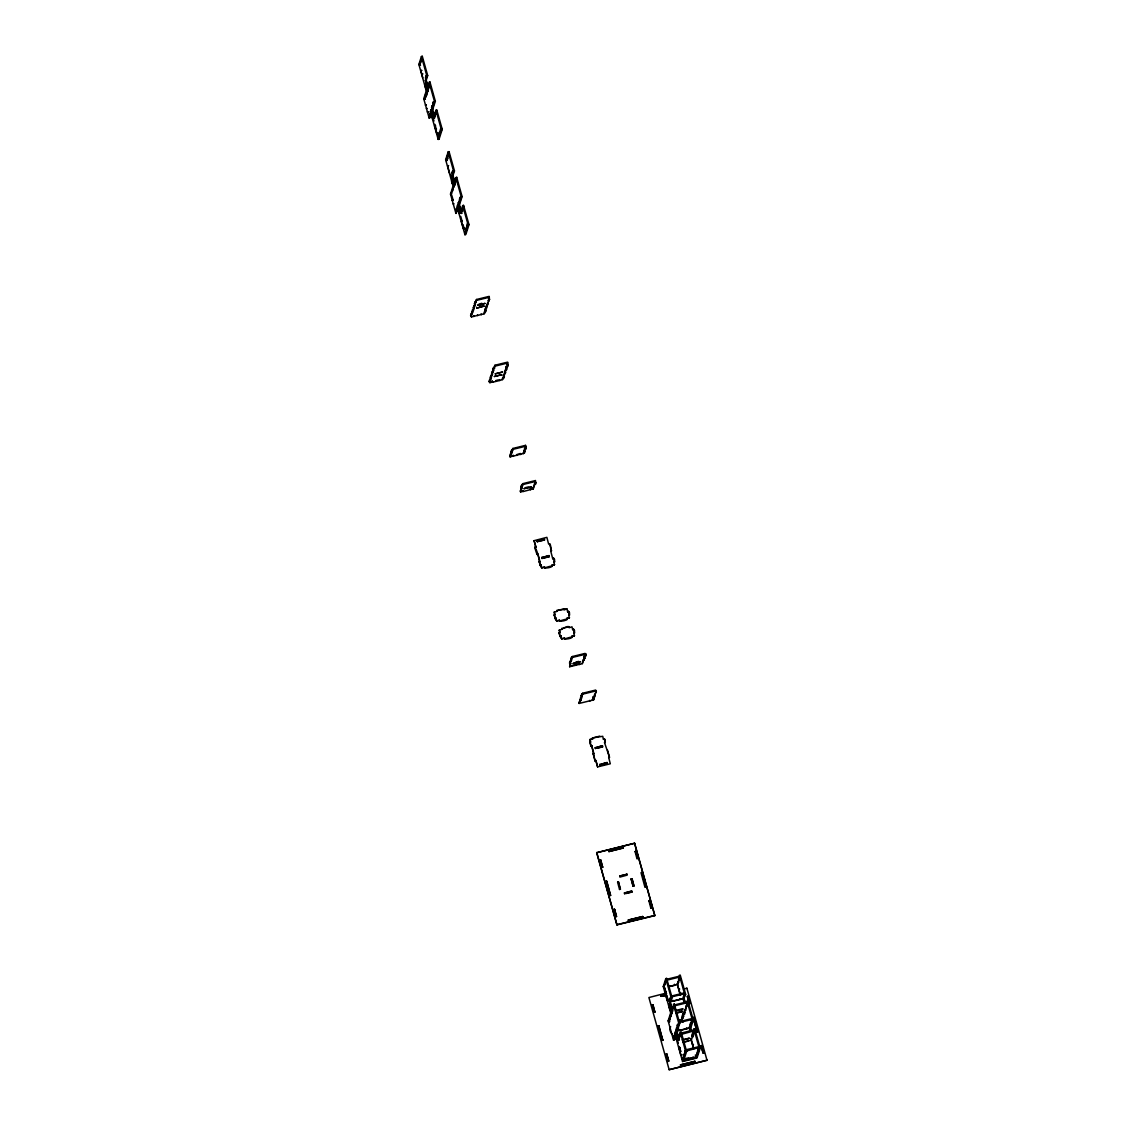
<?xml version="1.0" encoding="UTF-8"?>
<svg xmlns="http://www.w3.org/2000/svg" width="1126" height="1126" viewBox="0 0 1126 1126"><rect width="100%" height="100%" fill="white"/><g stroke="black" fill="none" stroke-linecap="round" stroke-linejoin="round"><path stroke-width="1.5" d="M431.652 112.797L429.161 118.061L423.742 98.778L426.29 90.826L418.872 64.435L421.42 56.511L422.292 56.3L427.697 75.597L426.233 80.171L428.232 87.279L427.359 87.49L425.375 80.382L426.838 75.808L421.42 56.511M419.351 64.562L420.448 65.195L419.351 64.562L420.828 62.437M421.194 58.791L420.814 61.564L421.194 58.791L422.292 59.425M422.292 56.3L419.745 64.224L418.872 64.435M419.576 65.407L419.956 62.648M421.448 60.508L422.067 58.58M421.729 70.305L420.786 70.755L421.659 70.544M422.771 77.793L420.871 70.516M426.135 76.399L425.515 78.327L425.895 75.555L427.007 76.188L426.388 78.116L426.149 77.272M424.868 85.28L425.853 88.813M426.585 82.423L425.727 82.634L426.782 85.928M427.359 87.49L429.935 81.973L435.354 101.256L432.722 109.447L434.72 116.555L436.804 110.067L435.931 110.278L433.848 116.766L431.708 109.433L431.328 112.206L431.948 110.278L430.456 112.417L430.836 109.644L431.075 110.489M424.53 99.496L425.769 96.526L424.291 98.652L425.389 99.285M425.515 94.809L426.135 92.895L425.755 95.654L427.007 92.684L426.627 95.443L426.388 94.598M426.754 90.967L428.246 88.827L427.866 91.6L426.754 90.967L428.246 88.827M427.993 87.124L429.47 84.985L429.09 87.758L428.232 87.969L428.851 86.913M424.601 98.567L427.162 90.615L425.769 85.675M429.076 84.619L429.935 81.973M426.993 91.811L427.373 89.038M428.232 87.969L428.612 85.196M425.769 96.526L425.149 98.441L423.742 98.778M429.09 87.758L429.71 85.829L428.851 86.04M428.992 115.415L430.47 113.276L430.09 116.048L428.992 115.415L430.47 113.276M431.694 108.56L432.074 105.802L431.694 108.56L432.567 108.349L432.947 105.591M432.933 104.718L433.313 101.959L432.933 104.718L433.791 104.507L434.172 101.748M429.231 116.259L429.611 113.487M429.161 118.061L430.779 113.008L438.197 139.413L439.056 139.202L442.222 129.349L436.804 110.067M429.062 82.184L434.481 101.467L431.849 109.658L432.722 109.447M432.215 111.924L433.2 115.443L434.143 114.993M433.074 111.713L434.059 115.232M432.229 114.359C430.315 113.599 431.807 118.948 433.214 117.878M436.015 111.601L435.635 114.373L436.015 111.601L436.888 111.39L436.255 112.445M436.269 113.318L436.888 111.39M435.509 125.563L434.566 126.013L435.438 125.802M436.621 132.826L437.493 132.615L436.621 132.826L434.65 125.774M439.351 136.682L438.183 137.851L438.253 136.049M440.73 128.35L440.35 131.123L440.73 128.35L441.828 128.983L441.209 130.912L441.589 128.139M438.183 137.851L438.493 136.893M438.197 139.413L441.35 129.56L435.931 110.278M458 209.38L455.917 213.391L450.499 194.094L453.046 186.156L445.643 159.751L448.19 151.841L449.049 151.63L454.468 170.913L452.99 175.487L454.988 182.595L454.13 182.806L452.131 175.698L453.525 170.673L453.145 173.432L452.047 172.799L452.666 170.885L452.286 173.643M446.726 157.964L446.346 160.737L446.107 159.892L447.585 157.753L447.205 160.525M447.768 156.289L448.641 156.078L447.571 156.894L447.951 154.121L449.063 154.755L447.951 154.121M447.022 157.964L449.049 151.63M448.444 156.683L448.824 153.91M447.627 165.846L448.5 165.635L447.627 165.846L449.527 173.108M452.553 177.725L453.553 181.244M453.356 177.753L454.341 181.272M453.159 182.75L452.497 180.399C450.583 179.639 452.089 184.988 453.482 183.918M454.13 182.806L456.692 177.289L462.11 196.586L459.478 204.777L461.083 210.463M453.525 186.297L455.003 184.157L453.75 187.141L455.003 184.157M454.749 182.44L455.368 180.526L454.988 183.285L455.622 182.229M454.988 182.595L456.692 177.289M453.088 200.006L452.145 200.456L453.088 200.006L451.793 195.417M457.606 204.974L457.226 207.733L457.606 204.974L458.465 204.763L460.618 212.096L462.702 205.594L463.56 205.382L468.979 224.679L465.826 234.518L464.954 234.729L457.536 208.338L455.917 213.391M458.226 203.046L459.704 200.907L459.324 203.679L458.226 203.046L459.704 200.907M459.45 199.203L460.942 197.064L460.562 199.837L459.45 199.203L460.942 197.064M455.988 211.575L456.368 208.817L455.988 211.575L456.621 210.52M458.465 203.89L458.845 201.132M459.69 200.048L460.07 197.275M457.86 206.677L458.465 204.763M455.833 177.514L461.252 196.797L458.62 204.988L459.478 204.777M458.324 206.818L458.704 205.608L457.846 205.819M459.056 209.45L458.127 209.9L458.986 209.689M458.972 207.24L459.957 210.759L460.9 210.323L459.957 210.759M458.198 209.661L459.112 213.419L459.971 213.208L459.309 210.858M463.56 205.382L461.167 213.532L461.547 210.773L462.42 210.562M463.645 206.72L463.265 209.478L462.406 209.689L462.786 206.931L463.884 207.564L462.786 206.931M463.377 228.142L464.25 227.931L463.377 228.142L461.336 221.343L462.279 220.893M467.487 223.68L467.107 226.453L467.487 223.68L468.346 223.469L467.966 226.242L467.74 225.397M464.939 233.181L465.882 231.154M466.488 228.367L465.868 230.295L465.629 229.451L466.248 227.522L467.36 228.156L466.741 230.084M464.954 234.729L468.346 223.469M485.911 310.72L484.799 310.086L485.911 310.72L484.11 313.816L471.414 316.927L471.724 315.956L470.612 315.322L472.723 311.269M471.85 311.48L473.342 309.354L472.09 312.324M473.328 308.482L474.567 305.498L473.089 307.637L474.187 308.271L473.567 310.199M488.74 299.403L488.501 298.559L489.613 299.192L488.74 299.403L489.205 296.377L476.509 299.488L474.327 303.795L475.425 304.428L474.806 306.342M470.851 316.167L471.231 313.408M474.553 304.639L474.933 301.867M471.47 314.253L472.962 312.113M475.172 302.711L476.045 302.5L476.509 299.488M476.537 307.229L476.777 308.088L484.067 306.089L476.777 308.088M481.055 313.873L481.295 314.717M484.18 312.015L484.11 313.816M484.799 310.086L486.911 306.033M486.038 306.244L487.516 304.104L486.277 307.088M485.039 310.931L485.419 308.172M487.516 303.246L489.613 299.192M485.672 309.875L485.292 312.648M485.658 309.017L487.136 306.877M487.755 304.949L488.374 303.035M502.646 377.773L502.576 379.575L499.761 380.475L492.541 382.235L492.386 381.165L489.317 381.925L491.175 377.027L490.317 377.238L491.415 377.872L491.175 377.027M490.317 377.238L492.414 373.185M491.541 373.396L493.652 369.342L492.78 369.553L493.892 370.187L491.78 374.24M492.78 369.553L494.961 365.246L507.671 362.136L507.207 365.162L508.065 364.937L506.967 364.303M489.317 381.925L489.697 379.166M490.556 378.083L490.936 375.31M493.019 370.398L493.399 367.625M489.078 381.081L489.951 380.87L489.88 382.671L492.611 382.01M489.88 382.671L489.951 380.87M489.937 380.011L491.415 377.872M491.161 376.154L492.653 374.029M493.638 368.469L494.497 368.258L494.961 365.246M492.386 381.165L492.541 382.235M503.266 375.845L504.364 376.478L503.266 375.845L503.885 373.916M505.729 368.16L506.348 366.231L505.968 369.004L506.841 368.793L505.729 368.16L505.968 369.004M503.505 376.689L505.602 372.636L504.504 372.002L505.602 372.636M504.73 372.847L505.11 370.074L505.982 369.863L505.349 370.918M507.84 364.092L507.46 366.865L506.587 367.076M502.886 378.618L504.364 376.478M506.221 370.707L506.841 368.793M507.46 366.865L508.065 364.937M513.189 455.256L513.414 456.1L509.895 456.734L511.753 451.836L510.894 452.047L511.992 452.68L511.753 451.836M510.894 452.047L512.837 448.472L525.532 445.361L525.307 447.655L526.18 447.444L525.068 446.811L525.532 445.361M509.895 456.734L510.275 453.975M511.12 452.891L511.5 450.133M510.444 455.931L509.656 455.889M510.514 454.82L511.992 452.68M511.739 450.977L512.611 450.752L512.837 448.472M523.843 450.653L524.941 451.287L524.322 453.215L513.414 456.1M524.463 448.739L524.083 451.498L524.941 451.287M524.702 450.442L524.322 453.215M525.941 446.6L525.56 449.358L524.688 449.584M525.56 449.358L526.18 447.444M520.775 487.248L521.873 487.882L520.775 487.248L522.717 483.673L535.413 480.563L535.188 482.857L536.06 482.646L534.963 482.012L535.188 482.857M521.014 488.093L521.394 485.32M520.325 491.133L521.634 487.037M534.583 484.785L535.202 483.716L534.343 483.927L533.26 488.867L523.224 491.541L523.069 490.457L523.308 491.302L520.564 491.978L521.873 487.882M521.62 486.179L522.492 485.953L522.717 483.673M534.963 482.012L535.413 480.563M535.441 484.56L536.06 482.646M534.09 540.677L535.934 547.222L534.09 540.677L546.87 537.341L548.629 544.125L549.572 543.675C551.684 545.251 550.304 552.767 551.557 550.727M537.046 554.485C530.543 536.286 540.184 557.454 537.116 554.245M537.074 540.86L544.365 538.861L544.534 539.931L537.313 541.705L537.074 540.86L544.365 538.861M537.313 541.705L537.144 540.621M544.534 539.931L537.384 541.465M540.142 565.491L541.071 565.055L540.142 565.491L537.989 554.034M539.143 561.973L540.086 561.536M541.775 557.609L549.164 555.597L549.235 556.694L542.014 558.454L541.775 557.609L549.066 555.611M542.014 558.454L541.845 557.384M541.817 567.701C548.461 565.562 539.481 570.432 541.071 565.055M549.572 543.675L551.473 550.952M544.801 567.87C560.199 562.817 547.039 570.305 544.562 567.025M549.235 556.694L542.085 558.229M553.654 558.215L552.711 558.665L553.654 558.215C556.145 559.932 552.908 563.253 554.639 561.733M551.782 565.266L554.513 564.59L551.782 565.266L551.937 566.336M564.154 609.842L566.969 608.941L556.779 610.531L557.018 611.376L554.274 612.051L555.062 618.653L556.005 618.202L555.062 618.653M554.076 615.134L555.005 614.683L554.274 612.051M557.018 611.376L556.779 610.531M556.737 620.848C563.38 618.709 554.4 623.593 556.005 618.202M559.721 621.017C575.119 615.964 561.958 623.452 559.481 620.173M563.985 608.772L556.694 610.771M559.96 632.798C557.454 627.21 561.705 632.432 559.087 633.009L560.086 636.528L561.015 636.091L560.086 636.528M559.087 633.009L560.03 632.573M561.79 628.421C560.804 630.588 566.533 625.535 569.01 626.647L569.179 627.731L571.994 626.83L572.655 629.701L573.598 629.251L572.655 629.701M568.574 611.376L567.645 611.812L568.574 611.376C571.065 613.079 567.828 616.415 569.573 614.895M566.702 618.413L569.446 617.752L566.702 618.413L566.857 619.497M561.761 638.738C568.405 636.598 559.425 641.468 561.015 636.091M564.745 638.906C580.143 633.854 566.983 641.341 564.506 638.062M569.01 626.647L561.719 628.646M571.726 636.303L574.457 635.627L571.726 636.303L571.881 637.372M574.584 632.77C572.852 634.29 576.09 630.968 573.598 629.251M569.531 662.989L570.629 663.622L569.531 662.989L571.628 658.935M570.769 659.146L572.402 656.528L585.098 653.418L585.182 654.741L586.055 654.53L584.957 653.896L585.182 654.741M569.77 663.833L570.15 661.061M571.009 659.991L571.389 657.218M570.403 662.778L569.629 666.747L582.325 663.65L584.577 657.542L583.718 657.753L584.816 658.386L584.577 657.542M569.629 666.747L570.629 663.622M570.389 661.905L571.867 659.78M571.614 658.063L572.402 656.528M583.099 659.667L582.325 663.65M583.718 657.753L584.338 655.825L583.958 658.597M585.816 653.685L585.436 656.458L584.577 656.669M583.338 660.512L584.816 658.386M585.436 656.458L586.055 654.53M580.706 699.485L580.946 700.33L579.834 699.696L580.706 699.485L579.144 703.426L593.585 699.908L593.655 698.092L592.783 698.303L593.022 699.147L593.402 696.389L592.783 698.303M579.834 699.696L581.326 697.571L580.073 700.541M581.565 698.416L582.17 696.487L581.072 695.854L582.705 693.236L595.415 690.139L595.499 691.463L596.358 691.251L595.26 690.618L595.499 691.463M579.144 703.426L579.214 701.625M581.312 696.698L581.692 693.926M579.454 702.469L580.946 700.33M581.931 694.784L582.705 693.236M589.588 700.414L589.827 701.259M594.261 695.305L596.358 691.251M593.655 698.092L593.585 699.908M594.894 694.249L594.514 697.022L593.641 697.233M596.118 690.407L595.738 693.166M594.514 697.022L595.133 695.094M590.812 746.003L591.755 745.567L590.812 746.003L589.954 739.641L592.769 738.74L592.529 737.896L602.734 736.305L603.395 739.177L604.338 738.726L603.395 739.177M589.827 742.484L590.77 742.048L590.024 739.402M589.954 739.641L592.698 738.966L592.529 737.896M595.021 760.965L595.95 760.529L595.021 760.965L591.755 745.567M595.161 747.763L602.452 745.778L602.621 746.848L596.85 748.255M593.036 753.927L593.979 753.491M595.401 748.607L595.246 747.537M599.75 736.122L592.459 738.121M602.452 745.778L596.611 747.411M602.621 746.848L595.471 748.382M605.324 742.245C603.592 743.765 606.815 740.444 604.338 738.726M604.451 742.456L609.518 757.207L608.659 757.418L610.306 763.78L597.596 766.89L595.95 760.529M599.862 764.526L607.153 762.527L607.322 763.611L600.102 765.37L599.947 764.287M607.547 750.169L609.447 757.446L608.659 757.418M607.153 762.527L601.312 764.174M607.322 763.611L600.186 765.131M596.681 852.72L634.642 843.233L654.825 915.621L616.935 924.882L596.681 852.72L634.642 843.233M599.806 860.419L600.735 859.982L602.649 867.259L601.777 867.47L599.806 860.419L600.735 859.982M601.777 867.47L599.876 860.194M608.73 850.51L623.157 846.977L608.73 850.51L608.885 851.58L623.325 848.061L623.157 846.977M608.885 851.58L623.396 847.822M605.732 881.545L609.687 895.62L610.545 895.409L606.675 881.109L605.732 881.545L609.687 895.62M606.675 881.109L610.545 895.409M617.625 882.193L618.484 881.982L617.625 882.193L619.525 889.456L620.384 889.244L618.484 881.982M619.75 876.028L626.957 874.269L619.75 876.028L619.905 877.098L627.196 875.113L626.957 874.269M619.525 889.456L620.454 889.019M615.218 915.339L613.642 909.709L614.571 909.259L616.485 916.536L614.571 909.259M635.092 851.594L635.965 851.369L635.092 851.594L636.992 858.857L637.935 858.42L635.965 851.369M615.612 916.747L613.712 909.47M624.381 893.017L631.672 891.018L631.827 892.102L626.056 893.509M624.606 893.861L624.451 892.777M631.109 879.11L632.052 878.66L633.952 885.937L633.093 886.148L631.109 879.11L632.052 878.66M637.935 858.42L635.88 851.608M616.935 924.882L596.752 852.495M631.827 892.102L631.672 891.018M633.093 886.148L631.179 878.871M644.902 887.021L641.018 872.706L641.89 872.495L645.367 885.402M628.252 920.069L642.693 916.536L628.252 920.069L628.421 921.138L642.918 917.38L642.693 916.536M645.775 886.809L641.89 872.495M642.918 917.38L642.608 916.775M648.928 900.87L649.801 900.659L648.928 900.87L650.828 908.133L651.701 907.922L649.801 900.659M650.828 908.133L651.771 907.697M652.095 1005.011L652.967 1004.8L652.095 1005.011L653.995 1012.274L654.868 1012.063L652.967 1004.8M653.995 1012.274L654.938 1011.838M676.022 1034.893L673.545 1040.171L668.126 1020.874L670.674 1012.936L663.256 986.531L665.804 978.621L666.662 978.41L672.081 997.692L669.745 1002.478L671.743 1009.586L674.319 1004.068L679.738 1023.365L677.106 1031.557L676.233 1031.768L678.232 1038.876L680.315 1032.373L681.188 1032.162L686.607 1051.459L683.44 1061.297L682.511 1058.004M661.117 996.397C659.85 994.666 664.016 997.58 665.916 995.215M664.34 984.743L663.96 987.516L664.34 984.743L665.213 984.532M665.579 980.901L665.199 983.674L666.902 979.254L679.611 976.143M664.27 985.869L666.662 978.41M666.113 992.414L665.17 992.85L666.043 992.639L664.664 987.727M658.034 1026.124L658.893 1025.913L658.034 1026.124L661.905 1040.438L662.778 1040.227L658.893 1025.913M667.155 999.888L668.084 999.452L667.155 999.888L665.241 992.625M670.519 998.509L669.9 1000.423L669.66 999.578L670.28 997.664L671.392 998.298L670.308 1001.661L672.616 1010.064L672.996 1007.306L673.855 1007.094M671.152 997.453L671.617 996.003L684.312 992.907L683.468 997.115L684.946 994.976L684.087 995.187M669.745 1002.478L671.223 997.903L665.804 978.621M669.252 1007.39L670.322 1010.684M670.181 1004.505L671.096 1008.263L670.181 1004.505L670.969 1004.533M661.905 1040.438L662.848 1040.002M668.9 1021.606L670.153 1018.622L668.675 1020.761L669.773 1021.395M670.519 1014.99L670.139 1017.763L671.856 1013.344M671.758 1011.148L671.377 1013.921L672.701 1010.684M672.377 1009.22L672.996 1007.306M678.739 989.543L679.682 989.092M670.153 1007.77L671.532 1012.724L668.985 1020.663L669.463 1022.352M673.461 1006.728L674.319 1004.068M669.224 1021.507L669.534 1020.55L668.126 1020.874M675.445 1010.022C676.627 1012.64 691.983 1005.743 675.755 1010.627M679.949 998.607L680.188 999.452M684.791 994.596L683.313 999.17L685.65 994.385L680.231 975.088L679.372 975.299L684.791 994.596L685.65 994.385M686.79 988.276L683.496 989.078M665.93 1054.288L666.803 1054.077L665.93 1054.288L667.831 1061.565L668.774 1061.114L666.803 1054.077M672.616 1034.062C671.293 1035.16 668.07 1027.081 670.702 1026.785M684.608 1000.986L683.679 1001.422L684.608 1000.986L685.101 1002.745M673.615 1038.355L673.995 1035.596L674.854 1035.385L673.615 1038.355L674.474 1038.144L674.404 1039.96M679.344 1020.156L682.159 1019.255L687.493 1002.661L674.784 1005.757M681.877 1010.669L682.046 1011.753L676.036 1013.217M675.459 1032.598L674.84 1034.513L675.22 1031.754L676.332 1032.387M676.698 1028.756L676.079 1030.67L676.459 1027.897L677.556 1028.531L678.176 1026.616L677.078 1025.983L677.697 1024.055L677.317 1026.828M687.324 996.397L689.225 1003.674L690.154 1003.224L688.183 996.186L687.324 996.397L689.225 1003.674M673.545 1040.171L675.164 1035.118L682.567 1061.508L697.008 1057.99L700.175 1048.137L694.756 1028.854L693.883 1029.065L691.8 1035.554M676.233 1031.768L678.865 1023.576L673.447 1004.279M676.712 1031.177L689.492 1027.841L690.154 1030.712M678.795 1024.688L679.499 1022.521L692.194 1019.41L689.422 1028.066L679.457 1030.501L679.302 1029.431M688.183 996.186L690.083 1003.463M683.215 1012.795L681.694 1017.566L682.989 1022.211M686.17 1003.618L687.887 1000.761L693.292 1020.043L690.674 1028.235L691.463 1031.078M675.741 1036.68L676.726 1040.199L677.599 1039.988M676.67 1033.795L677.585 1037.539L678.443 1037.327L677.782 1034.991M681.934 1018.411L682.243 1017.44L683.341 1018.073M668.774 1061.114L666.733 1054.302M676.599 1037.82L678.345 1043.155M676.839 1038.665L674.164 1039.115M684.58 1014.23L685.185 1012.316L684.087 1011.683L684.707 1009.755L685.804 1010.388L685.945 1005.912L687.043 1006.545M676.726 1040.199L677.669 1039.748M677.585 1037.539L678.514 1037.102M669.154 1069.7L707.128 1060.213L669.154 1069.7L648.9 997.537L665.452 993.287M681.188 1032.162L679.105 1038.665L676.796 1030.937M680.639 1034.555L680.02 1036.469L680.4 1033.71L680.639 1034.555L694.362 1030.754L691.35 1040.128L682.835 1042.212M679.893 1047.673L678.95 1048.123L679.822 1047.898M686.438 1027.897L686.677 1028.742M681.793 1054.949L680.934 1055.161L681.863 1054.71M687.015 1000.972L692.434 1020.255L689.802 1028.446L690.674 1028.235M693.18 1017.749L694.109 1017.313L697.993 1031.613L697.121 1031.838L693.18 1017.749L694.109 1017.313M689.506 1030.276L689.9 1029.065M690.9 1024.378L690.519 1027.137L689.408 1026.504M692.124 1020.536L691.744 1023.295L690.646 1022.661L690.027 1024.59L691.125 1025.223M691.026 1030.501L690.238 1030.473M680.47 1064.872L694.911 1061.354L680.47 1064.872L680.639 1065.956L695.08 1062.423L694.911 1061.354M682.328 1059.116L683.426 1059.749L682.567 1059.96L682.637 1058.144L683.51 1061.072M685.101 1050.459L684.721 1053.232L686.128 1049.77L698.824 1046.659L697.064 1053.753L698.542 1051.628L697.444 1050.994M688.296 1040.185L688.535 1041.029L684.2 1042.099M682.567 1059.96L682.877 1058.989M682.567 1061.508L685.734 1051.67L680.315 1032.373M683.735 1058.778L683.355 1059.988L696.051 1056.892L699.063 1047.504L685.34 1051.304M691.969 1036.638L692.729 1034.231L693.841 1034.864M686.1 1059.327L693.236 1057.793L692.997 1056.948M692.518 1044.801L693.461 1044.351M697.121 1031.838L693.25 1017.524M695.812 1056.047L696.29 1057.736L683.595 1060.833M696.135 1058.201L699.302 1048.348L693.883 1029.065M696.135 1056.638L697.304 1055.47L696.445 1055.681M698.05 1049.066L699.162 1049.699L699.781 1047.771L698.669 1047.138L699.781 1047.771M701.076 1045.913L702.019 1045.463L703.919 1052.74L703.06 1052.951L701.076 1045.913L702.019 1045.463M703.06 1052.951L701.16 1045.688M421.856 74.034L422.714 73.823M421.786 74.274L422.644 74.063M426.838 75.808L427.697 75.597M425.825 77.356L426.698 77.145M425.375 80.382L426.233 80.171M426.29 84.168L427.162 83.957M427.613 89.883L428.471 89.672M426.29 90.826L427.162 90.615M426.374 93.739L427.247 93.528M434.481 101.467L435.354 101.256M426.332 104.69L425.389 105.126L426.247 104.915M432.694 103.873L433.791 104.507M432.314 106.646L433.186 106.435M426.374 108.645L427.247 108.434M431.455 107.716L432.567 108.349M430.231 111.573L431.089 111.361M430.695 111.699L431.554 111.488M430.611 111.924L431.483 111.713M429.85 114.331L430.709 114.12M432.426 117.864L433.285 117.653M435.635 129.307L436.494 129.096M440.956 129.194L441.828 128.983M441.35 129.56L442.222 129.349M437.944 137.006L439.056 137.639M447.346 156.05L448.204 155.838M446.966 158.808L447.824 158.597M445.643 159.751L446.501 159.54M446.107 159.892L446.966 159.681M454.468 170.913L453.595 171.124L448.19 151.841M452.905 171.729L453.764 171.518M452.047 172.799L453.454 172.475M452.131 175.698L452.99 175.487M453.06 179.484L453.919 179.273M452.694 183.904L453.567 183.693M450.499 194.094L451.371 193.883M461.252 196.797L462.11 196.586M460.309 198.12L461.181 197.909M459.07 201.976L459.943 201.765M453.131 203.975L454.003 203.764M462.167 208.845L463.025 208.634M462.645 211.406L461.547 210.773M459.183 213.18L460.055 212.969L459.394 210.632M460.928 212.687L462.04 213.321M467.726 224.524L468.585 224.313M468.979 224.679L468.12 224.89L462.702 205.594M465.249 232.209L466.122 231.998M476.734 300.332L489.444 297.222M487.896 300.473L488.994 301.106M478.831 304.231L481.801 303.288M482.561 305.765L480.155 306.356L480.394 307.201M470.612 315.322L471.484 315.111M495.201 366.091L507.896 362.98M498.325 379.926L495.919 380.518L496.144 381.362M513.076 449.316L525.772 446.22M522.957 484.518L535.652 481.407M525.293 487.685L528.178 486.981M530.276 488.698L533.02 488.022L533.26 488.867M535.061 547.433L536.004 546.997M559.214 630.166L562.029 629.265M572.641 657.373L585.337 654.262M575.794 662.102L578.68 661.398M572.064 665.466L579.271 663.707M582.944 694.08L595.654 690.984M581.072 695.854L581.945 695.643M592.487 699.274L593.895 698.936M601.847 867.231L602.72 867.02M633.164 885.909L634.022 885.698M609.757 895.395L610.63 895.184M644.973 886.781L645.845 886.57M625.817 892.665L631.587 891.243M624.691 893.622L631.897 891.862M613.642 909.709L614.5 909.498M615.683 916.522L616.555 916.311M617.006 924.657L654.896 915.396M667.141 980.099L679.851 976.988L677.444 984.448L668.928 986.531M678.95 979.761L680.245 978.227L679.147 977.593L678.528 979.507L679.625 980.141M679.02 982.069L677.908 981.436L677.528 984.194L678.162 983.139M663.256 986.531L664.129 986.32M668.619 986.812L674.629 985.349L674.474 984.279M660.878 995.553L666.719 993.906M661.187 996.172L666.001 994.99M666.24 996.144L667.099 995.933M679.808 992.822L680.667 992.611M666.156 996.369L667.028 996.158L668.295 1001.169M671.842 996.848L684.552 993.751L682.933 998.776L672.968 1001.211L672.813 1000.141M671.223 997.903L672.081 997.692M670.209 999.466L671.082 999.255M683.778 996.144L684.65 995.933M670.308 1001.661L683.003 998.551L684.242 1002.956M674.558 1004.913L687.254 1001.816L686.55 1003.984L687.662 1004.617M670.674 1006.264L671.546 1006.053M689.295 1003.435L690.154 1003.224M673.221 1008.15L674.094 1007.939M671.997 1011.992L672.616 1010.937M670.674 1012.936L671.532 1012.724M671.138 1013.076L671.997 1012.865M676.107 1012.992L682.117 1011.514M670.758 1015.835L671.392 1014.779M669.9 1016.919L670.772 1016.708M683.961 1016.159L682.849 1015.525L683.468 1013.597L683.707 1014.442M679.26 1021.676L691.955 1018.566L691.265 1020.747L692.363 1021.381M678.865 1023.576L679.738 1023.365M692.434 1020.255L693.292 1020.043M681.427 1033.006L694.123 1029.91L693.349 1032.317L694.46 1032.95M697.205 1031.599L698.064 1031.388M673.376 1037.51L674.235 1037.299M693.222 1036.793L692.124 1036.159M682.243 1039.917L689.464 1038.158L683.609 1039.791M680.02 1051.402L680.878 1051.191M694.446 1047.884L693.588 1048.095L691.111 1039.284M685.734 1051.67L686.607 1051.459M699.302 1048.348L700.175 1048.137M703.131 1052.726L703.989 1052.514M685.861 1058.482L688.746 1057.778M680.709 1065.717L695.15 1062.198M686.86 988.051L707.044 1060.439M694.038 1017.538L697.993 1031.613M701.948 1045.702L703.919 1052.74M452.905 172.588L453.145 173.432M460.323 198.992L460.562 199.837M684.101 996.06L684.341 996.904M698.922 1048.855L699.162 1049.699M684.186 998.959L685.382 1003.224M426.67 82.198L427.247 84.774M454.13 184.368L454.369 185.213M427.627 90.756L427.866 91.6M439.731 133.91L439.97 134.754M452.568 180.174L453.229 182.511M459.084 202.835L459.324 203.679M697.684 1052.697L697.923 1053.542M450.681 174.389L452.061 179.344M459.915 206.804L460.83 210.548M486.657 304.316L486.896 305.16M677.219 983.603L680.456 995.173M689.661 1028.221L690.604 1031.289M677.359 984.631L680.385 995.398M465.573 232.125L465.812 232.969M696.769 1055.583L696.994 1056.427M432.567 116.091L433.96 121.045M434.889 124.353L436.283 129.293M437.212 132.601L439.056 139.202M460.731 216.375L462.11 221.315M463.039 224.623L464.433 229.577M486.291 307.961L486.531 308.805M690.745 1038.468L693.7 1049.024M695.361 1054.907L696.22 1057.961M583.958 659.456L584.197 660.3M424.91 96.737L425.135 97.582M634.557 843.458L654.825 915.621M429.85 115.204L430.09 116.048M503.519 377.562L503.744 378.406M533.963 486.699L533.724 485.855L533.344 488.628M429.161 114.796L430.019 117.85M553.584 558.454L554.569 561.973M568.503 611.601L569.489 615.12M573.852 630.659L574.513 633.009M604.254 738.966L605.253 742.484M649.716 900.884L651.701 907.922M694.841 1061.579L695.08 1062.423M502.337 378.73L502.576 379.575M523.14 452.821L523.379 453.665M550.684 550.938L552.711 558.665M553.781 561.944L554.442 564.816M566.969 608.941L567.645 611.812M568.7 615.106L569.362 617.977M573.725 632.981L574.387 635.852M592.403 699.513L592.642 700.358M499.522 379.631L499.761 380.475M520.564 454.566L520.395 453.496L516.721 454.608L516.961 455.453M530.205 488.923L530.445 489.768M579.355 663.467L579.51 664.551M475.805 301.655L476.045 302.5M494.272 367.414L494.497 368.258M685.973 1050.248L686.213 1051.093M477.452 314.759L477.691 315.604M493.033 371.256L493.272 372.101M473.708 305.709L473.947 306.553M492.161 371.467L492.4 372.312M572.247 657.007L572.487 657.851M582.55 693.715L582.789 694.559M669.21 1003.463L669.449 1004.308M664.593 987.981L665.973 992.921M491.795 375.099L492.034 375.943M512.372 449.907L512.611 450.752M522.253 485.109L522.492 485.953M472.47 309.566L472.709 310.41M571.009 660.849L571.248 661.694M679.274 1046.448L680.667 1051.402M473.849 315.632L474.088 316.476M513.104 455.495L513.343 456.34M544.491 567.251L544.717 568.095M559.411 620.412L559.65 621.256M564.436 638.287L564.661 639.132M623.086 847.216L623.325 848.061M631.982 878.899L633.952 885.937M679.02 1047.884L680.934 1055.161M580.453 697.782L580.692 698.627M472.104 313.197L472.343 314.041M490.556 378.955L490.795 379.8M511.134 453.764L511.373 454.608M521.014 488.965L521.254 489.81M580.087 701.414L580.326 702.258M669.28 1018.833L669.52 1019.677M673.995 1035.596L674.221 1036.441M471.175 316.082L471.414 316.927M510.514 455.678L510.683 456.776M520.409 490.88L520.564 491.978M537.904 554.274L540.016 561.761M541.001 565.28L541.747 567.926M555.92 618.441L556.666 621.073M560.945 636.317L561.691 638.963M591.685 745.792L593.909 753.716M595.879 760.754L597.596 766.89M539.227 561.747L540.213 565.266M554.147 614.895L555.132 618.427M559.172 632.784L560.157 636.303M589.897 742.259L590.883 745.778M593.106 753.702L595.091 760.74M618.413 882.207L620.384 889.244M652.897 1005.025L654.868 1012.063M658.823 1026.152L662.778 1040.227M600.665 860.208L602.649 867.259M427.444 111.938L428.302 111.727L427.444 111.938M434.791 115.443L434.411 118.216L434.791 115.443M439.492 132.206L439.112 134.965L439.492 132.206M451.667 192.053L451.287 194.826L451.667 192.053M452.905 188.211L452.525 190.984L452.905 188.211M477.705 305.202L484.926 303.429L477.705 305.202M494.384 376.492L501.605 374.733L494.384 376.492M495.243 373.832L502.463 372.073L495.243 373.832M524.153 488.656L531.373 486.896L524.153 488.656M573.218 663.425L580.439 661.666L573.218 663.425M679.161 1037.553L678.781 1040.311L679.161 1037.553M683.876 1054.302L683.496 1057.075L683.876 1054.302M694.841 1030.177L694.207 1031.233L694.841 1030.177"/></g></svg>
